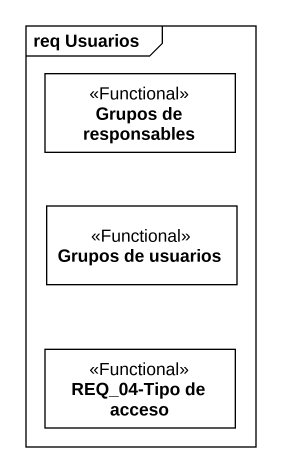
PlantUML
@startuml
mainframe req Usuarios
hide circle
hide empty members
class "Grupos de responsables" as Grupos_de_responsables <<Functional>>
class "Grupos de usuarios" as Grupos_de_usuarios <<Functional>>
class "REQ_04-Tipo de acceso" as REQ_04_Tipo_de_acceso <<Functional>>
@enduml
